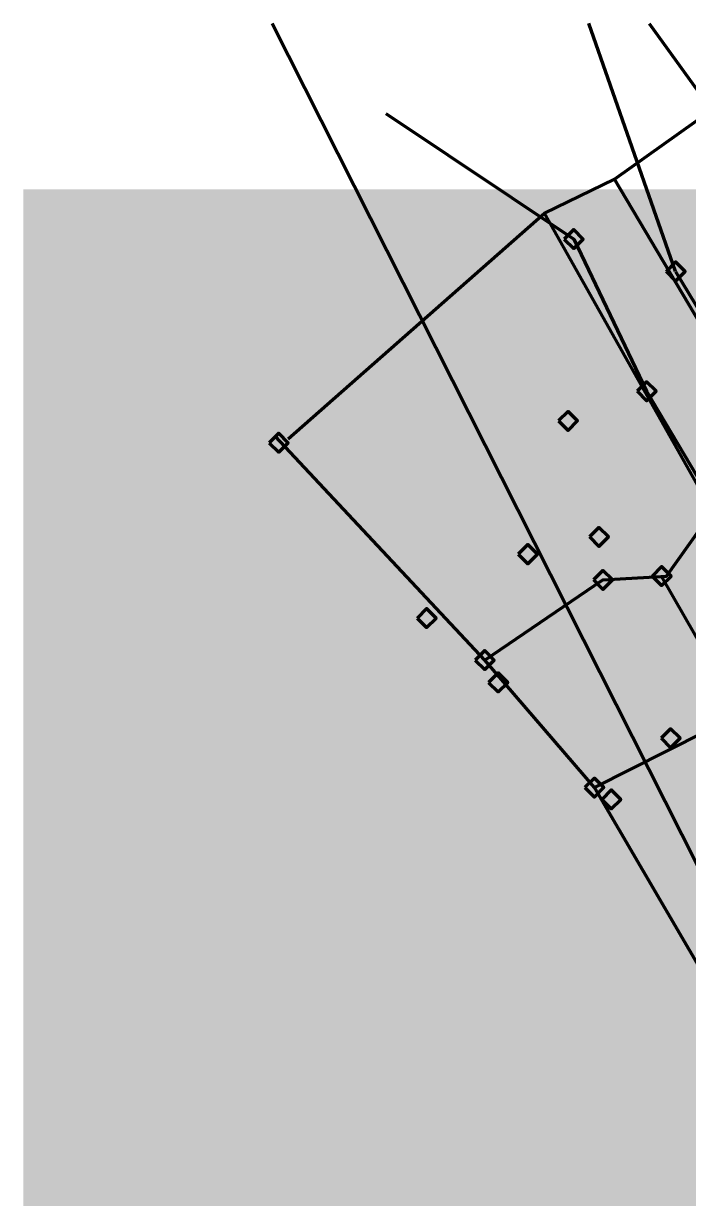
# Model space of a CAD drawing. Header units: inches. Extents: x 0 to 458, y -2 to 321.
# Drawn here: x -0.2 to 98.8, y 145.9 to 320.8 of the extents above; entities that cross this region are included whole.
import ezdxf

# ---------------------------------------------------------------- set-up
doc = ezdxf.new("R2010")
doc.units = ezdxf.units.IN
doc.header["$MEASUREMENT"] = 0
doc.layers.add('H', color=7, linetype='CONTINUOUS', lineweight=100)
doc.layers.add('P', color=250, linetype='CONTINUOUS', lineweight=100)

msp = doc.modelspace()

# ---------------------------------------------------------------- hatches: boundary and pattern name
at = {"layer": 'H', "linetype": 'Continuous'}
for color, points in [(7, [(-0.17, 296.17), (421, 296.17), (421, -1.83), (-0.17, -1.83)]), (0, [(80.33, 288.75), (81.75, 287.33), (83.17, 288.75), (81.75, 290.17)]), (0, [(84.33, 286.58), (84.25, 286.08), (84, 285.67), (83.58, 285.42), (83.17, 285.33), (82.75, 285.42), (82.33, 285.67), (82.08, 286.25), (81.92, 287.08), (82.08, 287.92), (82.33, 288.58), (82.83, 289), (83.58, 289.17), (83.83, 289.17), (84, 289.08), (84, 288.67), (83.83, 288.75), (83.5, 288.75), (82.75, 288.42), (82.42, 287.5), (82.83, 287.75), (83.25, 287.75), (83.58, 287.75), (83.92, 287.58), (84.25, 287.17), (84.33, 286.58), (83.83, 286.58), (83.75, 287), (83.58, 287.25), (83.33, 287.33), (83.08, 287.33), (82.75, 287.33), (82.42, 287.17), (82.42, 287.08), (82.42, 286.92), (82.5, 286.33), (82.67, 286), (82.92, 285.83), (83.17, 285.75), (83.67, 286), (83.83, 286.58), (84.33, 286.58), (86.58, 287.58), (86.5, 288.17), (86.25, 288.58), (86.08, 288.75), (85.83, 288.75), (85.33, 288.58), (85.17, 287.92), (85.25, 287.58), (85.42, 287.25), (85.58, 287.17), (85.92, 287.17), (86.25, 287.25), (86.5, 287.33), (86.5, 287.5), (86.58, 287.58), (84.33, 286.58), (84.67, 287.92), (84.75, 288.42), (85, 288.83), (85.42, 289.08), (85.83, 289.17), (86.25, 289.08), (86.67, 288.83), (86.92, 288.33), (87, 287.5), (86.92, 286.67), (86.67, 285.92), (86.17, 285.5), (85.42, 285.33), (85.17, 285.42), (85, 285.42), (85, 285.92), (85.17, 285.83), (85.5, 285.75), (86.25, 286.08), (86.5, 287), (86.17, 286.83), (85.75, 286.75), (85.42, 286.83), (85.08, 287), (84.75, 287.33), (84.67, 287.92), (84.33, 286.58), (88.33, 285.42), (87.75, 285.42), (87.75, 286.17), (88.33, 286.17), (88.33, 285.42), (84.33, 286.58), (91.33, 287.25), (91.08, 285.83), (90.17, 285.33), (89.33, 285.83), (89, 287.25), (89.33, 288.75), (90.17, 289.17), (91.08, 288.67), (91.33, 287.25), (84.33, 286.58), (90.75, 286.17), (90.83, 286.58), (90.83, 287.25), (90.83, 287.92), (90.75, 288.42), (90.5, 288.67), (90.17, 288.75), (89.83, 288.67), (89.67, 288.42), (89.58, 287.92), (89.5, 287.25), (89.58, 286.58), (89.67, 286.17), (89.83, 285.83), (90.17, 285.75), (90.5, 285.83), (90.75, 286.17), (84.33, 286.58), (94.17, 286.58), (94.08, 286.08), (93.83, 285.67), (93.42, 285.42), (93, 285.33), (92.58, 285.42), (92.17, 285.67), (91.92, 286.25), (91.75, 287.08), (91.92, 287.92), (92.17, 288.58), (92.67, 289), (93.42, 289.17), (93.67, 289.17), (93.83, 289.08), (93.83, 288.67), (93.67, 288.75), (93.33, 288.75), (92.58, 288.42), (92.25, 287.5), (92.67, 287.75), (93.08, 287.75), (93.42, 287.75), (93.75, 287.58), (94.08, 287.17), (94.17, 286.58), (84.33, 286.58), (93.67, 286.58), (93.58, 287), (93.42, 287.25), (93.17, 287.33), (92.92, 287.33), (92.58, 287.33), (92.25, 287.17), (92.25, 287.08), (92.25, 286.92), (92.33, 286.33), (92.5, 286), (92.75, 285.83), (93, 285.75), (93.5, 286), (93.67, 286.58)]), (0, [(99.5, 286.42), (99.42, 285.83), (99.17, 285.5), (98.83, 285.25), (98.33, 285.17), (97.92, 285.25), (97.5, 285.5), (97.25, 286), (97.17, 286.83), (97.25, 287.67), (97.5, 288.33), (98.08, 288.75), (98.75, 288.92), (99, 288.92), (99.17, 288.92), (99.17, 288.42), (99, 288.5), (98.75, 288.5), (98, 288.17), (97.67, 287.25), (98, 287.5), (98.42, 287.58), (98.75, 287.5), (99.08, 287.33), (99.42, 286.92), (99.5, 286.42), (99, 286.42), (98.92, 286.75), (98.75, 287), (98.5, 287.08), (98.25, 287.17), (97.92, 287.08), (97.67, 286.92), (97.67, 286.83), (97.67, 286.75), (97.67, 286.08), (97.92, 285.75), (98.08, 285.58), (98.33, 285.5), (98.83, 285.75), (99, 286.42), (99.5, 286.42), (101.75, 287.33), (101.67, 288), (101.5, 288.33), (101.25, 288.5), (101, 288.58), (100.5, 288.33), (100.33, 287.67), (100.42, 287.33), (100.58, 287.08), (100.83, 286.92), (101.08, 286.92), (101.42, 287), (101.75, 287.17), (101.75, 287.25), (101.75, 287.33), (99.5, 286.42), (99.83, 287.67), (99.92, 288.17), (100.17, 288.58), (100.58, 288.83), (101, 288.92), (101.5, 288.83), (101.83, 288.58), (102.08, 288.08), (102.25, 287.25), (102.08, 286.42), (101.83, 285.75), (101.33, 285.25), (100.58, 285.17), (100.33, 285.17), (100.17, 285.17), (100.17, 285.67), (100.42, 285.58), (100.67, 285.58), (101.42, 285.92), (101.75, 286.75), (101.33, 286.58), (100.92, 286.5), (100.58, 286.58), (100.25, 286.75), (99.92, 287.17), (99.83, 287.67), (99.5, 286.42), (103.5, 285.17), (102.92, 285.17), (102.92, 285.92), (103.5, 285.92), (103.5, 285.17), (99.5, 286.42), (106.33, 285.17), (104.58, 285.17), (104.58, 285.58), (105.25, 285.58), (105.25, 288), (104.58, 288), (104.58, 288.33), (105.08, 288.5), (105.33, 288.92), (105.67, 288.92), (105.67, 285.58), (106.33, 285.58), (106.33, 285.17), (99.5, 286.42), (108, 288.5), (107.75, 288.5), (107.5, 288.42), (107.25, 288.33), (107.17, 288.17), (107.08, 288.17), (107.08, 288.75), (107.5, 288.92), (108.08, 288.92), (108.5, 288.92), (108.83, 288.75), (109.08, 288.42), (109.17, 288.08), (108.92, 287.5), (108.5, 287.25), (108.5, 287.17), (108.75, 287.17), (109, 287), (109.17, 286.67), (109.25, 286.33), (109.17, 285.83), (108.92, 285.5), (108.5, 285.25), (108, 285.17), (107.42, 285.17), (107, 285.33), (107, 285.92), (107.42, 285.67), (108, 285.58), (108.25, 285.58), (108.5, 285.75), (108.67, 286), (108.75, 286.33), (108.67, 286.67), (108.5, 286.83), (108.25, 287), (107.92, 287), (107.75, 287), (107.75, 287.42), (107.92, 287.42), (108.42, 287.58), (108.67, 288), (108.58, 288.25), (108.5, 288.42), (108.25, 288.5), (108, 288.5)]), (0, [(95.5, 283.92), (96.92, 282.5), (98.33, 283.92), (96.92, 285.33)]), (0, [(95.17, 268.5), (95.08, 268.25), (95.08, 268), (94.92, 267.75), (94.83, 267.58), (94.67, 267.42), (94.42, 267.33), (94.25, 267.25), (94, 267.25), (93.75, 267.25), (93.5, 267.33), (93.17, 267.58), (93, 267.83), (92.92, 268.08), (92.83, 268.5), (92.75, 268.67), (92.75, 268.92), (92.75, 269.17), (92.83, 269.33), (92.83, 269.75), (93, 270.17), (93.17, 270.42), (93.42, 270.67), (93.67, 270.92), (94, 271), (94.42, 271), (94.67, 271), (94.83, 271), (94.83, 270.5), (94.58, 270.58), (94.33, 270.58), (94.17, 270.58), (93.92, 270.5), (93.58, 270.33), (93.5, 270.17), (93.42, 269.92), (93.33, 269.67), (93.25, 269.42), (93.67, 269.58), (94, 269.67), (94.42, 269.58), (94.58, 269.5), (94.75, 269.42), (94.92, 269.25), (95.08, 269), (95.08, 268.75), (95.17, 268.5), (94.67, 268.5), (94.67, 268.67), (94.58, 268.83), (94.42, 269.08), (94.17, 269.25), (93.92, 269.25), (93.58, 269.17), (93.25, 269), (93.25, 268.92), (93.25, 268.83), (93.25, 268.5), (93.33, 268.17), (93.42, 268), (93.5, 267.83), (93.75, 267.67), (94, 267.67), (94.25, 267.67), (94.5, 267.83), (94.58, 268.08), (94.67, 268.5), (95.17, 268.5), (97.33, 269.5), (97.33, 269.83), (97.33, 270.08), (97.25, 270.25), (97.08, 270.42), (96.92, 270.58), (96.67, 270.67), (96.33, 270.58), (96.17, 270.42), (96, 270.17), (96, 269.83), (96, 269.58), (96.08, 269.42), (96.25, 269.17), (96.42, 269.08), (96.67, 269), (97, 269.08), (97.33, 269.25), (97.33, 269.33), (97.33, 269.5), (95.17, 268.5), (95.5, 269.75), (95.5, 270.08), (95.58, 270.33), (95.67, 270.5), (95.83, 270.67), (96, 270.83), (96.17, 270.92), (96.42, 271), (96.67, 271), (96.92, 271), (97.08, 270.92), (97.5, 270.75), (97.67, 270.5), (97.75, 270.17), (97.83, 269.83), (97.83, 269.58), (97.83, 269.33), (97.83, 268.92), (97.75, 268.5), (97.67, 268.08), (97.42, 267.83), (97.25, 267.58), (96.92, 267.42), (96.58, 267.25), (96.25, 267.25), (96, 267.25), (95.83, 267.25), (95.83, 267.75), (96, 267.67), (96.25, 267.67), (96.5, 267.67), (96.75, 267.75), (97, 268), (97.17, 268.17), (97.25, 268.33), (97.33, 268.58), (97.33, 268.92), (97.17, 268.75), (97, 268.67), (96.58, 268.58), (96.25, 268.67), (95.92, 268.83), (95.75, 269), (95.58, 269.25), (95.5, 269.5), (95.5, 269.75), (95.17, 268.5), (99.17, 267.33), (98.58, 267.33), (98.58, 268), (99.17, 268), (99.17, 267.33), (95.17, 268.5), (102.25, 268.58), (101.83, 268.58), (101.83, 267.33), (101.33, 267.33), (101.33, 268.58), (99.75, 268.58), (99.75, 269.08), (101.33, 271), (101.83, 271), (101.83, 268.92), (102.25, 268.92), (102.25, 268.58), (95.17, 268.5), (101.33, 268.92), (101.33, 270.42), (100.08, 268.92), (101.33, 268.92)]), (0, [(80.33, 266.08), (78.75, 262.92), (78.25, 262.92), (79.92, 266.17), (78, 266.17), (78, 266.58), (80.33, 266.58), (80.33, 266.08), (82.92, 262.92), (81.08, 262.92), (81.08, 263.33), (81.75, 263.33), (81.75, 265.75), (81.08, 265.75), (81.08, 266.08), (81.42, 266.17), (81.67, 266.25), (81.83, 266.33), (81.83, 266.58), (82.25, 266.58), (82.25, 263.33), (82.92, 263.33), (82.92, 262.92), (80.33, 266.08), (84.33, 262.92), (83.75, 262.92), (83.75, 263.67), (84.33, 263.67), (84.33, 262.92), (80.33, 266.08), (87.42, 262.92), (85.17, 262.92), (85.17, 263.42), (85.42, 263.67), (85.58, 263.92), (85.83, 264.08), (86, 264.33), (86.25, 264.58), (86.42, 264.75), (86.5, 264.92), (86.58, 265.08), (86.75, 265.33), (86.75, 265.67), (86.67, 265.92), (86.58, 266.08), (86.33, 266.25), (86.08, 266.25), (85.83, 266.25), (85.58, 266.17), (85.42, 266), (85.25, 265.92), (85.25, 266.42), (85.42, 266.5), (85.67, 266.58), (85.92, 266.67), (86.17, 266.67), (86.42, 266.67), (86.58, 266.58), (87, 266.42), (87.17, 266.08), (87.25, 265.92), (87.25, 265.67), (87.17, 265.25), (87.08, 264.92), (86.83, 264.58), (86.58, 264.33), (86.33, 264.08), (86.08, 263.75), (85.83, 263.58), (85.58, 263.33), (87.42, 263.33), (87.42, 262.92), (80.33, 266.08), (90.17, 262.92), (87.92, 262.92), (87.92, 263.42), (88.17, 263.67), (88.33, 263.92), (88.58, 264.08), (88.75, 264.33), (89, 264.58), (89.17, 264.75), (89.25, 264.92), (89.33, 265.08), (89.5, 265.33), (89.5, 265.67), (89.5, 265.92), (89.33, 266.08), (89.17, 266.25), (88.92, 266.25), (88.58, 266.25), (88.33, 266.17), (88.17, 266), (88, 265.92), (88, 266.42), (88.17, 266.5), (88.42, 266.58), (88.67, 266.67), (88.92, 266.67), (89.17, 266.67), (89.33, 266.58), (89.75, 266.42), (89.92, 266.08), (90, 265.92), (90, 265.67), (89.92, 265.25), (89.83, 264.92), (89.58, 264.58), (89.33, 264.33), (89.08, 264.08), (88.83, 263.75), (88.58, 263.58), (88.33, 263.33), (90.17, 263.33), (90.17, 262.92)]), (0, [(91.17, 266.08), (92.58, 264.67), (94, 266.08), (92.58, 267.5)]), (0, [(79.5, 261.67), (80.92, 260.25), (82.33, 261.67), (80.92, 263.08)]), (0, [(40.42, 261.58), (38.83, 258.42), (38.25, 258.42), (40, 261.67), (38.08, 261.67), (38.08, 262.08), (40.42, 262.08), (40.42, 261.58), (43.25, 259.75), (42.75, 259.75), (42.75, 258.42), (42.33, 258.42), (42.33, 259.75), (40.67, 259.75), (40.67, 260.25), (42.33, 262.08), (42.75, 262.08), (42.75, 260.08), (43.25, 260.08), (43.25, 259.75), (40.42, 261.58), (42.33, 260.08), (42.33, 261.5), (41.08, 260.08), (42.33, 260.08)]), (0, [(36.42, 258.42), (37.83, 257), (39.25, 258.42), (37.83, 259.83)]), (0, [(78.58, 248.83), (77, 245.75), (76.5, 245.75), (78.17, 248.92), (76.25, 248.92), (76.25, 249.42), (78.58, 249.42), (78.58, 248.83), (81.33, 245.75), (79.08, 245.75), (79.08, 246.25), (79.5, 246.67), (79.92, 247.08), (80.5, 247.83), (80.67, 248.42), (80.58, 248.67), (80.5, 248.92), (80.25, 249), (80, 249), (79.75, 249), (79.5, 248.92), (79.33, 248.83), (79.17, 248.75), (79.17, 249.25), (79.58, 249.42), (80.08, 249.42), (80.92, 249.17), (81.17, 248.42), (81.08, 248.08), (81, 247.75), (80.75, 247.42), (80.5, 247.08), (80, 246.58), (79.5, 246.17), (81.33, 246.17), (81.33, 245.75), (78.58, 248.83), (82.58, 245.75), (82, 245.75), (82, 246.42), (82.58, 246.42), (82.58, 245.75), (78.58, 248.83), (85.58, 246.92), (85.5, 246.42), (85.25, 246), (84.92, 245.75), (84.33, 245.67), (83.83, 245.67), (83.42, 245.83), (83.42, 246.33), (83.58, 246.25), (83.83, 246.17), (84.08, 246.08), (84.42, 246.08), (84.67, 246.08), (84.92, 246.25), (85.08, 246.58), (85.08, 246.92), (85.08, 247.17), (84.92, 247.42), (84.67, 247.58), (84.25, 247.58), (83.92, 247.58), (83.58, 247.5), (83.58, 249.42), (85.58, 249.42), (85.58, 248.92), (84, 248.92), (84, 248), (84.25, 248), (84.33, 248), (84.83, 247.92), (85.25, 247.75), (85.5, 247.42), (85.58, 246.92), (78.58, 248.83), (87.92, 247.83), (87.83, 248.5), (87.67, 248.83), (87.42, 249), (87.17, 249.08), (86.75, 248.83), (86.5, 248.17), (86.58, 247.83), (86.75, 247.58), (87, 247.5), (87.25, 247.42), (87.58, 247.5), (87.92, 247.67), (87.92, 247.75), (87.92, 247.83), (78.58, 248.83), (86, 248.17), (86.17, 248.67), (86.42, 249.08), (86.75, 249.33), (87.17, 249.42), (87.67, 249.33), (88, 249.08), (88.33, 248.58), (88.42, 247.75), (88.33, 246.92), (88, 246.25), (87.5, 245.83), (86.75, 245.67), (86.58, 245.67), (86.33, 245.67), (86.33, 246.17), (86.42, 246.17), (86.58, 246.08), (86.83, 246.08), (87.58, 246.42), (87.92, 247.33), (87.5, 247.08), (87.17, 247), (86.75, 247.08), (86.42, 247.25), (86.17, 247.67), (86, 248.17)]), (0, [(64.83, 246.17), (63.25, 243.08), (62.75, 243.08), (64.42, 246.25), (62.5, 246.25), (62.5, 246.75), (64.83, 246.75), (64.83, 246.17), (66.33, 246.33), (66, 246.33), (65.75, 246.25), (65.58, 246.17), (65.42, 246.08), (65.42, 246.58), (65.83, 246.75), (66.33, 246.83), (66.75, 246.75), (67.08, 246.58), (67.33, 246.33), (67.42, 245.92), (67.25, 245.42), (66.75, 245.08), (67, 245), (67.25, 244.83), (67.42, 244.58), (67.5, 244.17), (67.42, 243.67), (67.17, 243.33), (66.83, 243.08), (66.25, 243), (65.75, 243.08), (65.25, 243.17), (65.25, 243.75), (65.33, 243.75), (65.75, 243.5), (66.25, 243.42), (66.58, 243.42), (66.83, 243.58), (67, 243.83), (67, 244.17), (66.92, 244.5), (66.83, 244.67), (66.58, 244.83), (66.25, 244.83), (66, 244.83), (66, 245.25), (66.17, 245.25), (66.75, 245.42), (66.92, 245.83), (66.92, 246.08), (66.75, 246.25), (66.58, 246.33), (66.33, 246.33), (64.83, 246.17), (68.83, 243.08), (68.25, 243.08), (68.25, 243.75), (68.83, 243.75), (68.83, 243.08), (64.83, 246.17), (71.92, 246.17), (70.33, 243.08), (69.83, 243.08), (71.5, 246.25), (69.58, 246.25), (69.58, 246.75), (71.92, 246.75), (71.92, 246.17), (64.83, 246.17), (74.75, 244.33), (74.33, 244.33), (74.33, 243.08), (73.83, 243.08), (73.83, 244.33), (72.25, 244.33), (72.25, 244.83), (73.83, 246.75), (74.33, 246.75), (74.33, 244.67), (74.75, 244.67), (74.75, 244.33), (64.83, 246.17), (73.83, 244.67), (73.83, 246.17), (72.58, 244.67), (73.83, 244.67)]), (0, [(92.42, 245.75), (92.33, 245.25), (92.08, 244.83), (91.67, 244.58), (91.25, 244.5), (90.83, 244.58), (90.42, 244.83), (90.17, 245.33), (90, 246.17), (90.17, 247), (90.42, 247.67), (90.92, 248.08), (91.67, 248.25), (91.92, 248.25), (92.08, 248.25), (92.08, 247.75), (91.92, 247.83), (91.58, 247.83), (90.83, 247.5), (90.5, 246.67), (90.92, 246.83), (91.33, 246.92), (91.67, 246.83), (92, 246.67), (92.33, 246.25), (92.42, 245.75), (91.92, 245.75), (91.83, 246.08), (91.67, 246.33), (91.42, 246.42), (91.17, 246.5), (90.83, 246.42), (90.5, 246.25), (90.5, 246.17), (90.5, 246.08), (90.58, 245.42), (90.75, 245.08), (91, 244.92), (91.25, 244.83), (91.75, 245.08), (91.92, 245.75), (92.42, 245.75), (94.67, 246.67), (94.58, 247.33), (94.33, 247.67), (94.17, 247.83), (93.92, 247.92), (93.42, 247.67), (93.25, 247), (93.33, 246.67), (93.5, 246.42), (93.75, 246.33), (94, 246.25), (94.33, 246.33), (94.58, 246.5), (94.67, 246.58), (94.67, 246.67), (92.42, 245.75), (92.75, 247), (92.83, 247.5), (93.08, 247.92), (93.5, 248.17), (93.92, 248.25), (94.33, 248.17), (94.75, 247.92), (95, 247.42), (95.17, 246.58), (95, 245.75), (94.75, 245.08), (94.25, 244.58), (93.5, 244.5), (93.25, 244.5), (93.08, 244.5), (93.08, 245), (93.25, 244.92), (93.58, 244.92), (94.33, 245.25), (94.58, 246.08), (94.25, 245.92), (93.83, 245.83), (93.5, 245.92), (93.17, 246.08), (92.83, 246.5), (92.75, 247), (92.42, 245.75), (96.42, 244.58), (95.83, 244.58), (95.83, 245.25), (96.42, 245.25), (96.42, 244.58), (92.42, 245.75), (99.5, 245.75), (99.42, 245.25), (99.17, 244.83), (98.75, 244.58), (98.33, 244.5), (97.83, 244.58), (97.5, 244.83), (97.25, 245.33), (97.08, 246.17), (97.25, 247), (97.5, 247.67), (98, 248.08), (98.75, 248.25), (99, 248.25), (99.17, 248.25), (99.17, 247.75), (98.92, 247.83), (98.67, 247.83), (97.92, 247.5), (97.58, 246.67), (98, 246.83), (98.42, 246.92), (98.75, 246.83), (99.08, 246.67), (99.42, 246.25), (99.5, 245.75), (92.42, 245.75), (99, 245.75), (98.92, 246.08), (98.75, 246.33), (98.5, 246.42), (98.25, 246.5), (97.92, 246.42), (97.58, 246.25), (97.58, 246.17), (97.58, 246.08), (97.67, 245.42), (97.83, 245.08), (98.08, 244.92), (98.33, 244.83), (98.83, 245.08), (99, 245.75), (92.42, 245.75), (102.17, 244.58), (99.92, 244.58), (99.92, 245.08), (100.42, 245.5), (100.83, 245.92), (101.42, 246.67), (101.5, 247.25), (101.5, 247.5), (101.33, 247.67), (101.17, 247.83), (100.92, 247.83), (100.67, 247.83), (100.42, 247.75), (100.17, 247.67), (100, 247.5), (100, 248.08), (100.42, 248.17), (100.92, 248.25), (101.75, 248), (102, 247.25), (102, 246.92), (101.83, 246.5), (101.67, 246.25), (101.33, 245.92), (100.83, 245.42), (100.42, 245), (102.17, 245), (102.17, 244.58)]), (0, [(84.08, 244.42), (85.5, 243), (86.92, 244.42), (85.5, 245.83)]), (0, [(73.5, 241.83), (74.92, 240.42), (76.33, 241.83), (74.92, 243.25)]), (0, [(93.42, 238.58), (94.83, 237.17), (96.25, 238.58), (94.83, 240)]), (0, [(76.08, 237.5), (74.5, 234.42), (74, 234.42), (75.67, 237.67), (73.75, 237.67), (73.75, 238.08), (76.08, 238.08), (76.08, 237.5), (77.5, 237.75), (77.25, 237.67), (77, 237.58), (76.83, 237.5), (76.67, 237.42), (76.58, 237.42), (76.58, 237.92), (77, 238.08), (77.58, 238.17), (78, 238.08), (78.33, 237.92), (78.58, 237.67), (78.67, 237.25), (78.5, 236.75), (78, 236.42), (78.25, 236.33), (78.5, 236.17), (78.67, 235.92), (78.75, 235.5), (78.67, 235), (78.42, 234.67), (78, 234.42), (77.5, 234.33), (77, 234.42), (76.5, 234.58), (76.5, 235.08), (76.92, 234.83), (77.5, 234.75), (77.75, 234.83), (78, 234.92), (78.17, 235.17), (78.25, 235.5), (78.17, 235.83), (78, 236.08), (77.75, 236.17), (77.5, 236.17), (77.25, 236.17), (77.25, 236.58), (77.42, 236.58), (77.92, 236.75), (78.17, 237.17), (78.08, 237.42), (78, 237.58), (77.75, 237.67), (77.5, 237.75), (76.08, 237.5), (80.08, 234.42), (79.5, 234.42), (79.5, 235.08), (80.08, 235.08), (80.08, 234.42), (76.08, 237.5), (83.08, 234.42), (80.83, 234.42), (80.83, 234.92), (81.33, 235.33), (81.75, 235.83), (82.33, 236.5), (82.5, 237.08), (82.42, 237.33), (82.25, 237.58), (82.08, 237.67), (81.83, 237.75), (81.58, 237.67), (81.33, 237.58), (81.08, 237.5), (80.92, 237.42), (80.92, 237.92), (81.33, 238.08), (81.83, 238.17), (82.67, 237.83), (83, 237.17), (82.92, 236.75), (82.75, 236.42), (82.58, 236.08), (82.25, 235.75), (81.75, 235.25), (81.33, 234.83), (83.08, 234.83), (83.08, 234.42), (76.08, 237.5), (85.42, 236.58), (85.33, 237.17), (85.17, 237.5), (84.92, 237.67), (84.67, 237.75), (84.17, 237.5), (84, 236.92), (84.08, 236.5), (84.25, 236.25), (84.5, 236.17), (84.75, 236.08), (85.08, 236.17), (85.42, 236.33), (85.42, 236.42), (85.42, 236.58), (76.08, 237.5), (83.5, 236.83), (83.58, 237.42), (83.83, 237.83), (84.25, 238.08), (84.67, 238.17), (85.17, 238.08), (85.5, 237.83), (85.75, 237.25), (85.92, 236.42), (85.75, 235.58), (85.5, 234.92), (85, 234.5), (84.25, 234.33), (84, 234.33), (83.83, 234.42), (83.83, 234.83), (84.08, 234.75), (84.33, 234.75), (85.08, 235.08), (85.42, 236), (85, 235.75), (84.58, 235.75), (84.25, 235.75), (83.92, 235.92), (83.58, 236.33), (83.5, 236.83)]), (0, [(84.67, 238), (86.08, 236.58), (87.5, 238), (86.08, 239.42)]), (0, [(97.42, 238.17), (95.83, 235), (95.25, 235), (97, 238.25), (95.08, 238.25), (95.08, 238.67), (97.42, 238.67), (97.42, 238.17), (100.08, 235), (97.83, 235), (97.83, 235.5), (98.33, 236), (98.75, 236.42), (99.33, 237.17), (99.5, 237.75), (99.42, 238), (99.25, 238.17), (99.08, 238.33), (98.83, 238.33), (98.58, 238.33), (98.33, 238.25), (98.08, 238.08), (97.92, 238), (97.92, 238.5), (98.33, 238.67), (98.83, 238.75), (99.67, 238.5), (100, 237.75), (99.92, 237.33), (99.75, 237), (99.58, 236.67), (99.25, 236.42), (98.75, 235.83), (98.33, 235.42), (100.08, 235.42), (100.08, 235), (97.42, 238.17), (101.42, 235), (100.83, 235), (100.83, 235.75), (101.42, 235.75), (101.42, 235), (97.42, 238.17), (104.5, 238.17), (102.92, 235), (102.33, 235), (104, 238.25), (102.17, 238.25), (102.17, 238.67), (104.5, 238.67), (104.5, 238.17), (97.42, 238.17), (107, 235), (105.25, 235), (105.25, 235.42), (105.92, 235.42), (105.92, 237.83), (105.25, 237.83), (105.25, 238.17), (105.75, 238.33), (106, 238.67), (106.33, 238.67), (106.33, 235.42), (107, 235.42), (107, 235)]), (0, [(62.42, 236.67), (60.83, 233.58), (60.25, 233.58), (61.92, 236.83), (60.08, 236.83), (60.08, 237.25), (62.42, 237.25), (62.42, 236.67), (65.08, 234.75), (65, 234.5), (65, 234.25), (64.83, 234.08), (64.75, 233.83), (64.58, 233.75), (64.33, 233.58), (64.08, 233.5), (63.83, 233.5), (63.58, 233.5), (63.33, 233.58), (63.08, 233.67), (62.92, 233.75), (62.92, 234.25), (63.08, 234.17), (63.33, 234.08), (63.58, 234), (63.83, 233.92), (64.17, 234), (64.33, 234.17), (64.5, 234.42), (64.58, 234.75), (64.5, 235.08), (64.33, 235.25), (64.08, 235.42), (63.75, 235.42), (63.33, 235.42), (63, 235.33), (63, 237.25), (65, 237.25), (65, 236.83), (63.5, 236.83), (63.5, 235.83), (63.67, 235.83), (63.83, 235.83), (64.08, 235.83), (64.33, 235.83), (64.67, 235.67), (65, 235.33), (65, 235.08), (65.08, 234.75), (62.42, 236.67), (66.42, 233.58), (65.83, 233.58), (65.83, 234.33), (66.42, 234.33), (66.42, 233.58), (62.42, 236.67), (69.25, 233.58), (67.42, 233.58), (67.42, 234), (68.08, 234), (68.08, 236.42), (67.42, 236.42), (67.42, 236.75), (67.75, 236.75), (68, 236.83), (68.17, 237), (68.17, 237.25), (68.58, 237.25), (68.58, 234), (69.25, 234), (69.25, 233.58), (62.42, 236.67), (71.67, 235.75), (71.67, 236.08), (71.58, 236.33), (71.58, 236.58), (71.42, 236.75), (71.25, 236.92), (71, 236.92), (70.67, 236.83), (70.5, 236.75), (70.33, 236.42), (70.33, 236.08), (70.33, 235.83), (70.33, 235.67), (70.58, 235.42), (70.75, 235.33), (71, 235.33), (71.33, 235.33), (71.67, 235.5), (71.67, 235.58), (71.67, 235.75), (62.42, 236.67), (69.83, 236.08), (69.83, 236.33), (69.92, 236.58), (70, 236.83), (70.17, 237), (70.33, 237.17), (70.5, 237.25), (70.75, 237.33), (71, 237.33), (71.25, 237.33), (71.42, 237.25), (71.75, 237), (71.92, 236.75), (72.08, 236.5), (72.17, 236.08), (72.17, 235.92), (72.17, 235.67), (72.17, 235.17), (72.08, 234.75), (72, 234.42), (71.75, 234.08), (71.58, 233.83), (71.25, 233.67), (70.92, 233.58), (70.58, 233.5), (70.33, 233.5), (70.17, 233.58), (70.17, 234.08), (70.33, 234), (70.58, 233.92), (70.83, 234), (71.08, 234), (71.33, 234.25), (71.5, 234.42), (71.58, 234.67), (71.67, 234.92), (71.67, 235.17), (71.5, 235.08), (71.33, 235), (70.92, 234.92), (70.58, 234.92), (70.25, 235.17), (70, 235.33), (69.92, 235.5), (69.83, 235.75), (69.83, 236.08)]), (0, [(58.42, 232.33), (59.83, 230.92), (61.25, 232.33), (59.83, 233.75)]), (0, [(71.08, 229.25), (69.5, 226.17), (68.92, 226.17), (70.58, 229.42), (68.75, 229.42), (68.75, 229.83), (71.08, 229.83), (71.08, 229.25), (73.75, 227.33), (73.67, 226.83), (73.42, 226.42), (73, 226.17), (72.5, 226.08), (72, 226.17), (71.58, 226.33), (71.58, 226.83), (71.75, 226.75), (72, 226.58), (72.25, 226.5), (72.5, 226.5), (72.83, 226.58), (73, 226.75), (73.17, 227), (73.25, 227.33), (73.17, 227.67), (73, 227.83), (72.75, 228), (72.42, 228), (72, 228), (71.67, 227.92), (71.67, 229.83), (73.67, 229.83), (73.67, 229.42), (72.17, 229.42), (72.17, 228.42), (72.33, 228.42), (72.5, 228.42), (73, 228.42), (73.33, 228.25), (73.67, 227.83), (73.75, 227.33), (71.08, 229.25), (75.08, 226.17), (74.5, 226.17), (74.5, 226.83), (75.08, 226.83), (75.08, 226.17), (71.08, 229.25), (78.17, 227.42), (77.75, 227.42), (77.75, 226.17), (77.25, 226.17), (77.25, 227.42), (75.67, 227.42), (75.67, 227.92), (77.33, 229.83), (77.75, 229.83), (77.75, 227.83), (78.17, 227.83), (78.17, 227.42), (71.08, 229.25), (77.25, 227.83), (77.25, 229.25), (76, 227.83), (77.25, 227.83), (71.08, 229.25), (80.33, 228.33), (80.33, 228.92), (80.08, 229.25), (79.92, 229.42), (79.67, 229.5), (79.17, 229.25), (79, 228.67), (79, 228.25), (79.25, 228), (79.42, 227.92), (79.67, 227.92), (80, 227.92), (80.33, 228.08), (80.33, 228.17), (80.33, 228.33), (71.08, 229.25), (78.5, 228.67), (78.58, 229.17), (78.83, 229.58), (79.17, 229.83), (79.67, 229.92), (80.08, 229.83), (80.5, 229.58), (80.75, 229), (80.83, 228.25), (80.75, 227.33), (80.42, 226.67), (79.92, 226.25), (79.25, 226.08), (79, 226.08), (78.83, 226.17), (78.83, 226.58), (79, 226.58), (79.25, 226.5), (80, 226.83), (80.33, 227.75), (80, 227.58), (79.58, 227.5), (79.25, 227.5), (78.92, 227.67), (78.58, 228.08), (78.5, 228.67)]), (0, [(67.08, 226.08), (68.5, 224.67), (69.92, 226.08), (68.5, 227.5)]), (0, [(69.08, 222.75), (70.5, 221.33), (71.92, 222.75), (70.5, 224.17)]), (0, [(73.08, 222.58), (71.5, 219.42), (71, 219.42), (72.67, 222.67), (70.75, 222.67), (70.75, 223.08), (73.08, 223.08), (73.08, 222.58), (75.75, 220.58), (75.67, 220.08), (75.42, 219.75), (75.08, 219.42), (74.58, 219.33), (74, 219.42), (73.58, 219.58), (73.58, 220.08), (73.75, 220), (74, 219.92), (74.25, 219.83), (74.58, 219.75), (74.83, 219.83), (75.08, 220), (75.25, 220.25), (75.25, 220.58), (75.25, 220.92), (75.08, 221.08), (74.83, 221.25), (74.42, 221.33), (74.08, 221.25), (73.75, 221.17), (73.75, 223.08), (75.75, 223.08), (75.75, 222.67), (74.25, 222.67), (74.25, 221.67), (74.42, 221.67), (74.5, 221.67), (75, 221.67), (75.42, 221.5), (75.67, 221.17), (75.75, 220.58), (73.08, 222.58), (77.08, 219.42), (76.5, 219.42), (76.5, 220.17), (77.08, 220.17), (77.08, 219.42), (73.08, 222.58), (80.08, 220.58), (80, 220.08), (79.75, 219.75), (79.42, 219.42), (78.83, 219.33), (78.33, 219.42), (77.92, 219.58), (77.92, 220.08), (78.08, 220), (78.33, 219.92), (78.58, 219.83), (78.83, 219.75), (79.17, 219.83), (79.42, 220), (79.5, 220.25), (79.58, 220.58), (79.5, 220.92), (79.42, 221.08), (79.08, 221.25), (78.75, 221.33), (78.33, 221.25), (78.08, 221.17), (78.08, 223.08), (80.08, 223.08), (80.08, 222.67), (78.5, 222.67), (78.5, 221.67), (78.67, 221.67), (78.83, 221.67), (79.33, 221.67), (79.67, 221.5), (80, 221.17), (80.08, 220.58), (73.08, 222.58), (83, 220.67), (82.58, 220.67), (82.58, 219.42), (82.08, 219.42), (82.08, 220.67), (80.42, 220.67), (80.42, 221.17), (82.08, 223.08), (82.58, 223.08), (82.58, 221.08), (83, 221.08), (83, 220.67), (73.08, 222.58), (82.08, 221.08), (82.08, 222.5), (80.83, 221.08), (82.08, 221.08)]), (0, [(96.58, 221.25), (95, 218.17), (94.5, 218.17), (96.17, 221.42), (94.25, 221.42), (94.25, 221.83), (96.58, 221.83), (96.58, 221.25), (98, 221.5), (97.75, 221.42), (97.5, 221.33), (97.33, 221.25), (97.17, 221.17), (97.08, 221.17), (97.08, 221.67), (97.58, 221.83), (98.08, 221.92), (98.5, 221.83), (98.83, 221.67), (99.08, 221.42), (99.17, 221), (99, 220.5), (98.5, 220.17), (98.75, 220.08), (99, 219.92), (99.17, 219.67), (99.25, 219.25), (99.17, 218.83), (98.92, 218.42), (98.5, 218.17), (98, 218.08), (97.5, 218.17), (97, 218.33), (97, 218.83), (97.08, 218.83), (97.5, 218.58), (98, 218.5), (98.25, 218.58), (98.5, 218.75), (98.67, 219), (98.75, 219.33), (98.67, 219.58), (98.5, 219.83), (98.25, 219.92), (98, 219.92), (97.75, 219.92), (97.75, 220.33), (97.92, 220.33), (98.5, 220.5), (98.67, 221), (98.58, 221.25), (98.5, 221.33), (98.25, 221.5), (98, 221.5), (96.58, 221.25), (100.58, 218.17), (100, 218.17), (100, 218.83), (100.58, 218.83), (100.58, 218.17), (96.58, 221.25), (103.42, 218.17), (101.67, 218.17), (101.67, 218.58), (102.33, 218.58), (102.33, 221), (101.67, 221), (101.67, 221.33), (102.17, 221.42), (102.42, 221.83), (102.75, 221.83), (102.75, 218.58), (103.42, 218.58), (103.42, 218.17), (96.58, 221.25), (105.92, 220.33), (105.83, 220.92), (105.67, 221.33), (105.42, 221.5), (105.17, 221.5), (104.67, 221.25), (104.5, 220.67), (104.58, 220.25), (104.75, 220), (105, 219.92), (105.25, 219.92), (105.58, 219.92), (105.92, 220.08), (105.92, 220.17), (105.92, 220.33), (96.58, 221.25), (104, 220.67), (104.08, 221.17), (104.33, 221.58), (104.75, 221.83), (105.17, 221.92), (105.67, 221.83), (106, 221.58), (106.25, 221.08), (106.42, 220.25), (106.33, 219.33), (106, 218.67), (105.5, 218.25), (104.75, 218.08), (104.58, 218.08), (104.33, 218.17), (104.33, 218.58), (104.58, 218.58), (104.83, 218.5), (105.58, 218.83), (105.92, 219.75), (105.5, 219.58), (105.17, 219.5), (104.75, 219.5), (104.42, 219.67), (104.08, 220.08), (104, 220.67)]), (0, [(94.75, 214.42), (96.17, 213), (97.58, 214.42), (96.17, 215.83)]), (0, [(95.58, 212.67), (94, 209.58), (93.42, 209.58), (95.08, 212.83), (93.25, 212.83), (93.25, 213.25), (95.58, 213.25), (95.58, 212.67), (98.33, 210.83), (97.92, 210.83), (97.92, 209.58), (97.42, 209.58), (97.42, 210.83), (95.83, 210.83), (95.83, 211.33), (97.5, 213.25), (97.92, 213.25), (97.92, 211.25), (98.33, 211.25), (98.33, 210.83), (95.58, 212.67), (97.42, 211.25), (97.42, 212.67), (96.25, 211.25), (97.42, 211.25), (95.58, 212.67), (99.58, 209.58), (99, 209.58), (99, 210.25), (99.58, 210.25), (99.58, 209.58), (95.58, 212.67), (102.42, 209.58), (100.58, 209.58), (100.58, 209.92), (101.25, 209.92), (101.25, 212.42), (100.58, 212.42), (100.58, 212.75), (101.17, 212.83), (101.33, 213.25), (101.75, 213.25), (101.75, 209.92), (102.42, 209.92), (102.42, 209.58), (95.58, 212.67), (104.83, 212.42), (104.67, 212.75), (104.17, 212.92), (103.75, 212.83), (103.58, 212.42), (103.67, 212.08), (103.92, 211.92), (104.17, 211.75), (104.42, 211.67), (104.75, 212), (104.83, 212.42), (95.58, 212.67), (104.92, 210.58), (104.83, 210.92), (104.42, 211.17), (104.25, 211.25), (103.92, 211.42), (103.58, 211.08), (103.5, 210.58), (103.67, 210.08), (104.17, 209.83), (104.67, 210), (104.92, 210.58), (95.58, 212.67), (104.17, 209.5), (103.67, 209.58), (103.33, 209.83), (103.08, 210.17), (103, 210.58), (103.17, 211.17), (103.58, 211.5), (103.25, 211.92), (103.08, 212.33), (103.42, 213), (104.17, 213.33), (105, 213.08), (105.33, 212.42), (105.17, 211.92), (104.75, 211.5), (105.25, 211.17), (105.42, 210.58), (105.08, 209.83), (104.17, 209.5)]), (0, [(74.75, 210.25), (73.17, 207.08), (72.67, 207.08), (74.33, 210.33), (72.42, 210.33), (72.42, 210.75), (74.75, 210.75), (74.75, 210.25), (77.42, 208.25), (77.33, 207.83), (77.17, 207.42), (76.75, 207.17), (76.25, 207.08), (75.75, 207.08), (75.25, 207.25), (75.25, 207.75), (75.33, 207.75), (75.5, 207.67), (75.67, 207.58), (76, 207.5), (76.25, 207.5), (76.5, 207.5), (76.75, 207.67), (76.92, 207.92), (76.92, 208.25), (76.92, 208.58), (76.75, 208.83), (76.5, 208.92), (76.17, 209), (75.75, 208.92), (75.42, 208.92), (75.42, 210.75), (77.42, 210.75), (77.42, 210.33), (75.92, 210.33), (75.92, 209.42), (76.08, 209.42), (76.25, 209.42), (76.67, 209.33), (77.08, 209.17), (77.33, 208.83), (77.42, 208.25), (74.75, 210.25), (78.75, 207.08), (78.17, 207.08), (78.17, 207.83), (78.75, 207.83), (78.75, 207.08), (74.75, 210.25), (81.83, 210.25), (80.25, 207.08), (79.75, 207.08), (81.42, 210.33), (79.5, 210.33), (79.5, 210.75), (81.83, 210.75), (81.83, 210.25), (74.75, 210.25), (84.5, 208.25), (84.42, 207.83), (84.17, 207.42), (83.83, 207.17), (83.33, 207.08), (82.75, 207.08), (82.33, 207.25), (82.33, 207.75), (82.42, 207.75), (82.58, 207.67), (82.75, 207.58), (83, 207.5), (83.33, 207.5), (83.58, 207.5), (83.83, 207.67), (84, 207.92), (84, 208.25), (84, 208.58), (83.83, 208.83), (83.58, 208.92), (83.25, 209), (82.83, 208.92), (82.5, 208.92), (82.5, 210.75), (84.5, 210.75), (84.5, 210.33), (83, 210.33), (83, 209.42), (83.17, 209.42), (83.33, 209.42), (83.75, 209.33), (84.17, 209.17), (84.42, 208.83), (84.5, 208.25)]), (0, [(83.42, 207.08), (84.83, 205.67), (86.25, 207.08), (84.83, 208.5)]), (0, [(85.92, 205.33), (87.33, 203.92), (88.75, 205.33), (87.33, 206.75)]), (0, [(89.92, 205.08), (88.33, 202), (87.83, 202), (89.5, 205.25), (87.58, 205.25), (87.58, 205.67), (89.92, 205.67), (89.92, 205.08), (92.58, 203.17), (92.58, 202.92), (92.5, 202.67), (92.42, 202.42), (92.25, 202.25), (92.08, 202.08), (91.92, 202), (91.67, 201.92), (91.33, 201.92), (91.08, 201.92), (90.83, 202), (90.58, 202), (90.42, 202.08), (90.42, 202.67), (90.58, 202.5), (90.83, 202.42), (91.08, 202.33), (91.42, 202.33), (91.67, 202.42), (91.92, 202.58), (92.08, 202.83), (92.08, 203.17), (92.08, 203.5), (91.92, 203.67), (91.67, 203.83), (91.25, 203.83), (90.92, 203.83), (90.58, 203.75), (90.58, 205.67), (92.58, 205.67), (92.58, 205.25), (91, 205.25), (91, 204.25), (91.25, 204.25), (91.33, 204.25), (91.67, 204.25), (91.83, 204.25), (92.25, 204), (92.5, 203.67), (92.58, 203.42), (92.58, 203.17), (89.92, 205.08), (93.92, 202), (93.33, 202), (93.33, 202.67), (93.92, 202.67), (93.92, 202), (89.92, 205.08), (97, 205.08), (95.42, 202), (94.92, 202), (96.58, 205.25), (94.67, 205.25), (94.67, 205.67), (97, 205.67), (97, 205.08)]), (0, [(95, 169.92), (93.42, 166.83), (92.92, 166.83), (94.58, 170), (92.67, 170), (92.67, 170.5), (95, 170.5), (95, 169.92), (97.75, 168), (97.67, 167.5), (97.42, 167.08), (97.08, 166.83), (96.58, 166.75), (96.17, 166.83), (95.83, 167.08), (95.5, 167.58), (95.42, 168.42), (95.5, 169.25), (95.83, 169.92), (96.33, 170.42), (97.08, 170.5), (97.25, 170.5), (97.5, 170.5), (97.5, 170), (97.42, 170), (97.25, 170.08), (97, 170.08), (96.25, 169.83), (95.92, 168.92), (96.25, 169.08), (96.67, 169.17), (97.08, 169.08), (97.42, 168.92), (97.67, 168.58), (97.75, 168), (95, 169.92), (97.25, 168), (97.25, 168.33), (97, 168.58), (96.83, 168.75), (96.58, 168.75), (96.25, 168.67), (95.92, 168.5), (95.92, 168.42), (95.92, 168.33), (96, 167.67), (96.17, 167.33), (96.33, 167.17), (96.58, 167.17), (97.08, 167.33), (97.25, 168), (95, 169.92), (99, 166.83), (98.42, 166.83), (98.42, 167.5), (99, 167.5), (99, 166.83), (95, 169.92), (102, 166.83), (99.75, 166.83), (99.75, 167.33), (100.25, 167.75), (100.67, 168.17), (101.25, 168.92), (101.42, 169.5), (101.33, 169.75), (101.17, 170), (101, 170.08), (100.75, 170.08), (100.5, 170.08), (100.25, 170), (100, 169.92), (99.92, 169.83), (99.83, 169.83), (99.83, 170.33), (100.25, 170.5), (100.83, 170.58), (101.58, 170.25), (101.92, 169.5), (101.83, 169.17), (101.67, 168.83), (101.5, 168.5), (101.17, 168.17), (100.67, 167.67), (100.25, 167.25), (102, 167.25), (102, 166.83), (95, 169.92), (104.75, 168), (104.67, 167.5), (104.42, 167.08), (104.08, 166.83), (103.5, 166.75), (103, 166.75), (102.58, 166.92), (102.58, 167.42), (102.75, 167.33), (103, 167.25), (103.25, 167.17), (103.5, 167.17), (103.83, 167.17), (104.08, 167.42), (104.17, 167.67), (104.25, 168), (104.17, 168.33), (104.08, 168.5), (103.75, 168.67), (103.42, 168.67), (103.08, 168.67), (102.75, 168.58), (102.75, 170.5), (104.75, 170.5), (104.75, 170), (103.17, 170), (103.17, 169.08), (103.33, 169.08), (103.5, 169.08), (104, 169), (104.42, 168.83), (104.67, 168.5), (104.75, 168)])]:
    msp.add_hatch(color=color, dxfattribs=at).paths.add_polyline_path(points)

# ---------------------------------------------------------------- linework, layer by layer
at = {"layer": 'P', "color": 0, "linetype": 'Continuous'}
for points in [[(36.83, 320.83), (175.83, 45.67), (458, 148.08)], [(36.83, 320.83), (175.83, 45.67), (458, 148.08)], [(36.83, 320.83), (175.83, 45.67), (458, 148.08)], [(39.25, 259), (77.42, 292.58), (87.83, 297.67), (102.25, 307.92), (118.75, 320.83)], [(96.92, 283.92), (84, 320.83)], [(96.92, 283.92), (84, 320.83)], [(93, 320.83), (107.42, 300.83), (128.5, 258.42), (157.75, 216.5), (198.08, 187.5), (241.25, 168.17), (259.42, 168.75), (299.17, 164.42), (352.08, 161.58), (409.83, 193), (458, 226.58)], [(53.75, 307.42), (81.75, 288.75), (92.58, 266.08), (130.5, 202.25), (139.42, 164.25), (150.5, 128.5), (170.83, 78.25), (185.33, 64.83), (201.08, 63.17), (247.33, 94.08)], [(53.75, 307.42), (81.75, 288.75), (92.58, 266.08)], [(53.75, 307.42), (81.75, 288.75), (92.58, 266.08)], [(220.58, 72.75), (192.5, 89.58), (166.5, 105.42), (157.92, 132.42), (150.25, 159.5), (143.42, 185.83), (143.42, 185.83), (143.25, 203.42), (126.25, 228.92), (114.42, 252.83), (87.83, 297.67)], [(173.83, 71.67), (159.17, 100.58), (149, 129.25), (139.92, 159.5), (135, 184.83), (130.33, 199.67), (117.42, 224.33), (102.42, 248.17), (77.42, 292.58)], [(80.33, 288.75), (81.75, 287.33), (83.17, 288.75), (81.75, 290.17), (80.33, 288.75)], [(95.5, 283.92), (96.92, 282.5), (98.33, 283.92), (96.92, 285.33), (95.5, 283.92)], [(96.92, 283.92), (122.33, 242), (149.92, 200), (149.92, 193.42), (150.67, 154.67), (170.5, 110.67), (198.67, 85.25)], [(68.5, 226.08), (86.08, 238), (95.58, 238.58), (102.42, 248.17), (111.75, 250.75), (114.42, 252.83), (127.92, 259.83), (143.42, 267.08)], [(91.17, 266.08), (92.58, 264.67), (94, 266.08), (92.58, 267.5), (91.17, 266.08)], [(79.5, 261.67), (80.92, 260.25), (82.33, 261.67), (80.92, 263.08), (79.5, 261.67)], [(36.42, 258.42), (37.83, 257), (39.25, 258.42), (37.83, 259.83), (36.42, 258.42)], [(171.42, 56.42), (153.33, 95.58), (120.83, 123.67), (115.25, 150), (106.25, 170.5), (84.83, 207.08), (68.5, 226.08), (37.33, 259.33)], [(84.83, 207.08), (106.58, 218.08), (117.42, 224.33), (124.08, 226.83), (126.25, 228.92), (140.33, 236.33), (156.83, 247.25)], [(84.08, 244.42), (85.5, 243), (86.92, 244.42), (85.5, 245.83), (84.08, 244.42)], [(73.5, 241.83), (74.92, 240.42), (76.33, 241.83), (74.92, 243.25), (73.5, 241.83)], [(93.42, 238.58), (94.83, 237.17), (96.25, 238.58), (94.83, 240), (93.42, 238.58)], [(84.67, 238), (86.08, 236.58), (87.5, 238), (86.08, 239.42), (84.67, 238)], [(143.92, 126.67), (137.17, 155.75), (131.17, 180.58), (126.25, 194.08), (106.58, 218.08), (94.83, 238.58)], [(58.42, 232.33), (59.83, 230.92), (61.25, 232.33), (59.83, 233.75), (58.42, 232.33)], [(67.08, 226.08), (68.5, 224.67), (69.92, 226.08), (68.5, 227.5), (67.08, 226.08)], [(69.08, 222.75), (70.5, 221.33), (71.92, 222.75), (70.5, 224.17), (69.08, 222.75)], [(94.75, 214.42), (96.17, 213), (97.58, 214.42), (96.17, 215.83), (94.75, 214.42)], [(83.42, 207.08), (84.83, 205.67), (86.25, 207.08), (84.83, 208.5), (83.42, 207.08)], [(85.92, 205.33), (87.33, 203.92), (88.75, 205.33), (87.33, 206.75), (85.92, 205.33)]]:
    msp.add_lwpolyline(points, dxfattribs=at)

doc.saveas('drawing.dxf')
